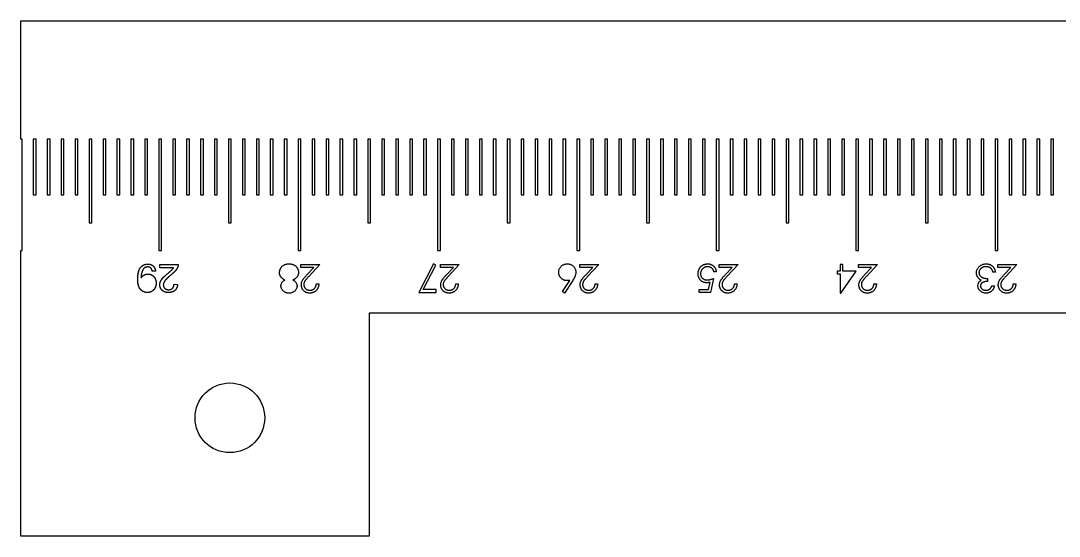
# Model space of a CAD drawing. Header units: millimetres. Extents: x -301 to -1, y -28 to 8.
# Drawn here: x -301 to -226.5, y -28.5 to 8.5 of the extents above; entities that cross this region are included whole.
import ezdxf

# ---------------------------------------------------------------- set-up
doc = ezdxf.new("R2010")
doc.units = ezdxf.units.MM
doc.layers.get('0').update_dxf_attribs({"linetype": 'CONTINUOUS'})

msp = doc.modelspace()

# ---------------------------------------------------------------- linework, layer by layer
for p, q in [((-291.328, -9.462), (-291.564, -9.484)), ((-291.028, -9.236), (-291.028, -9)), ((-291.028, -9), (-289.706, -9)), ((-290.047, -9.236), (-291.028, -9.236)), ((-280.897, -9.205), (-280.897, -9)), ((-280.897, -9), (-279.538, -9)), ((-279.967, -9.205), (-280.897, -9.205)), ((-280.467, -9.739), (-279.967, -9.205)), ((-279.538, -9), (-280.314, -9.828)), ((-270.897, -9.205), (-270.897, -9)), ((-270.897, -9), (-269.538, -9)), ((-269.967, -9.205), (-270.897, -9.205)), ((-270.467, -9.739), (-269.967, -9.205)), ((-269.538, -9), (-270.314, -9.828)), ((-260.897, -9.205), (-260.897, -9)), ((-260.897, -9), (-259.538, -9)), ((-259.967, -9.205), (-260.897, -9.205)), ((-260.467, -9.739), (-259.967, -9.205)), ((-259.538, -9), (-260.314, -9.828)), ((-251.103, -9.513), (-251.282, -9.513)), ((-250.897, -9.205), (-250.897, -9)), ((-250.897, -9), (-249.538, -9)), ((-249.967, -9.205), (-250.897, -9.205)), ((-250.467, -9.739), (-249.967, -9.205)), ((-249.538, -9), (-250.314, -9.828)), ((-240.897, -9.205), (-240.897, -9)), ((-240.897, -9), (-239.538, -9)), ((-239.967, -9.205), (-240.897, -9.205)), ((-240.467, -9.739), (-239.967, -9.205)), ((-239.538, -9), (-240.314, -9.828)), ((-231.077, -9.538), (-231.256, -9.538)), ((-230.897, -9.205), (-230.897, -9)), ((-230.897, -9), (-229.538, -9)), ((-229.967, -9.205), (-230.897, -9.205)), ((-230.467, -9.739), (-229.967, -9.205)), ((-229.538, -9), (-230.314, -9.828)), ((-290.005, -10.404), (-289.752, -10.43)), ((-279.795, -10.385), (-279.615, -10.385)), ((-269.795, -10.385), (-269.615, -10.385)), ((-262.138, -10.943), (-261.61, -10.135)), ((-261.403, -10.139), (-262, -11.051)), ((-259.795, -10.385), (-259.615, -10.385)), ((-251.653, -10.795), (-251.545, -10.269)), ((-251.308, -10), (-251.513, -11)), ((-249.795, -10.385), (-249.615, -10.385)), ((-239.795, -10.385), (-239.615, -10.385)), ((-231.641, -10), (-231.641, -10.205)), ((-229.795, -10.385), (-229.615, -10.385)), ((-262, -11.051), (-262.138, -10.943)), ((-252.333, -11), (-252.333, -10.795)), ((-252.333, -10.795), (-251.653, -10.795)), ((-251.513, -11), (-252.333, -11)), ((-231.333, -10.538), (-231.154, -10.538))]:
    msp.add_line(p, q)
for points in [[(-276, -12.5), (-276, -28.5), (-301, -28.5), (-301, -8), (-300.9, -8), (-300.9, 0), (-301, 0), (-301, 8.5), (-1, 8.5), (-1, 0), (-1.1, 0), (-1.1, -8), (-1, -8), (-1, -28.5), (-26, -28.5), (-26, -12.5)], [(-299.9, -4), (-299.9, 0), (-300.1, 0), (-300.1, -4)], [(-298.9, -4), (-298.9, 0), (-299.1, 0), (-299.1, -4)], [(-297.9, -4), (-297.9, 0), (-298.1, 0), (-298.1, -4)], [(-296.9, -4), (-296.9, 0), (-297.1, 0), (-297.1, -4)], [(-295.9, -6), (-295.9, 0), (-296.1, 0), (-296.1, -6)], [(-294.9, -4), (-294.9, 0), (-295.1, 0), (-295.1, -4)], [(-293.9, -4), (-293.9, 0), (-294.1, 0), (-294.1, -4)], [(-292.9, -4), (-292.9, 0), (-293.1, 0), (-293.1, -4)], [(-291.9, -4), (-291.9, 0), (-292.1, 0), (-292.1, -4)], [(-290.9, -8), (-290.9, 0), (-291.1, 0), (-291.1, -8)], [(-289.9, -4), (-289.9, 0), (-290.1, 0), (-290.1, -4)], [(-288.9, -4), (-288.9, 0), (-289.1, 0), (-289.1, -4)], [(-287.9, -4), (-287.9, 0), (-288.1, 0), (-288.1, -4)], [(-286.9, -4), (-286.9, 0), (-287.1, 0), (-287.1, -4)], [(-285.9, -6), (-285.9, 0), (-286.1, 0), (-286.1, -6)], [(-284.9, -4), (-284.9, 0), (-285.1, 0), (-285.1, -4)], [(-283.9, -4), (-283.9, 0), (-284.1, 0), (-284.1, -4)], [(-282.9, -4), (-282.9, 0), (-283.1, 0), (-283.1, -4)], [(-281.9, -4), (-281.9, 0), (-282.1, 0), (-282.1, -4)], [(-280.9, -8), (-280.9, 0), (-281.1, 0), (-281.1, -8)], [(-279.9, -4), (-279.9, 0), (-280.1, 0), (-280.1, -4)], [(-278.9, -4), (-278.9, 0), (-279.1, 0), (-279.1, -4)], [(-277.9, -4), (-277.9, 0), (-278.1, 0), (-278.1, -4)], [(-276.9, -4), (-276.9, 0), (-277.1, 0), (-277.1, -4)], [(-275.9, -6), (-275.9, 0), (-276.1, 0), (-276.1, -6)], [(-274.9, -4), (-274.9, 0), (-275.1, 0), (-275.1, -4)], [(-273.9, -4), (-273.9, 0), (-274.1, 0), (-274.1, -4)], [(-272.9, -4), (-272.9, 0), (-273.1, 0), (-273.1, -4)], [(-271.9, -4), (-271.9, 0), (-272.1, 0), (-272.1, -4)], [(-270.9, -8), (-270.9, 0), (-271.1, 0), (-271.1, -8)], [(-269.9, -4), (-269.9, 0), (-270.1, 0), (-270.1, -4)], [(-268.9, -4), (-268.9, 0), (-269.1, 0), (-269.1, -4)], [(-267.9, -4), (-267.9, 0), (-268.1, 0), (-268.1, -4)], [(-266.9, -4), (-266.9, 0), (-267.1, 0), (-267.1, -4)], [(-265.9, -6), (-265.9, 0), (-266.1, 0), (-266.1, -6)], [(-264.9, -4), (-264.9, 0), (-265.1, 0), (-265.1, -4)], [(-263.9, -4), (-263.9, 0), (-264.1, 0), (-264.1, -4)], [(-262.9, -4), (-262.9, 0), (-263.1, 0), (-263.1, -4)], [(-261.9, -4), (-261.9, 0), (-262.1, 0), (-262.1, -4)], [(-260.9, -8), (-260.9, 0), (-261.1, 0), (-261.1, -8)], [(-259.9, -4), (-259.9, 0), (-260.1, 0), (-260.1, -4)], [(-258.9, -4), (-258.9, 0), (-259.1, 0), (-259.1, -4)], [(-257.9, -4), (-257.9, 0), (-258.1, 0), (-258.1, -4)], [(-256.9, -4), (-256.9, 0), (-257.1, 0), (-257.1, -4)], [(-255.9, -6), (-255.9, 0), (-256.1, 0), (-256.1, -6)], [(-254.9, -4), (-254.9, 0), (-255.1, 0), (-255.1, -4)], [(-253.9, -4), (-253.9, 0), (-254.1, 0), (-254.1, -4)], [(-252.9, -4), (-252.9, 0), (-253.1, 0), (-253.1, -4)], [(-251.9, -4), (-251.9, 0), (-252.1, 0), (-252.1, -4)], [(-250.9, -8), (-250.9, 0), (-251.1, 0), (-251.1, -8)], [(-249.9, -4), (-249.9, 0), (-250.1, 0), (-250.1, -4)], [(-248.9, -4), (-248.9, 0), (-249.1, 0), (-249.1, -4)], [(-247.9, -4), (-247.9, 0), (-248.1, 0), (-248.1, -4)], [(-246.9, -4), (-246.9, 0), (-247.1, 0), (-247.1, -4)], [(-245.9, -6), (-245.9, 0), (-246.1, 0), (-246.1, -6)], [(-244.9, -4), (-244.9, 0), (-245.1, 0), (-245.1, -4)], [(-243.9, -4), (-243.9, 0), (-244.1, 0), (-244.1, -4)], [(-242.9, -4), (-242.9, 0), (-243.1, 0), (-243.1, -4)], [(-241.9, -4), (-241.9, 0), (-242.1, 0), (-242.1, -4)], [(-240.9, -8), (-240.9, 0), (-241.1, 0), (-241.1, -8)], [(-239.9, -4), (-239.9, 0), (-240.1, 0), (-240.1, -4)], [(-238.9, -4), (-238.9, 0), (-239.1, 0), (-239.1, -4)], [(-237.9, -4), (-237.9, 0), (-238.1, 0), (-238.1, -4)], [(-236.9, -4), (-236.9, 0), (-237.1, 0), (-237.1, -4)], [(-235.9, -6), (-235.9, 0), (-236.1, 0), (-236.1, -6)], [(-234.9, -4), (-234.9, 0), (-235.1, 0), (-235.1, -4)], [(-233.9, -4), (-233.9, 0), (-234.1, 0), (-234.1, -4)], [(-232.9, -4), (-232.9, 0), (-233.1, 0), (-233.1, -4)], [(-231.9, -4), (-231.9, 0), (-232.1, 0), (-232.1, -4)], [(-230.9, -8), (-230.9, 0), (-231.1, 0), (-231.1, -8)], [(-229.9, -4), (-229.9, 0), (-230.1, 0), (-230.1, -4)], [(-228.9, -4), (-228.9, 0), (-229.1, 0), (-229.1, -4)], [(-227.9, -4), (-227.9, 0), (-228.1, 0), (-228.1, -4)], [(-226.9, -4), (-226.9, 0), (-227.1, 0), (-227.1, -4)], [(-271.205, -11), (-271.205, -10.795), (-272.132, -10.795), (-271.23, -9.034), (-271.385, -8.949), (-272.436, -11)], [(-242.169, -11.051), (-241.077, -9.462), (-242.026, -9.462), (-242.026, -9), (-242.205, -9), (-242.205, -9.462), (-242.436, -9.462), (-242.436, -9.667), (-242.205, -9.667), (-242.205, -11.051)]]:
    msp.add_lwpolyline(points, close=True)
msp.add_circle((-286, -20), 2.5)
for points in [[(-292.606, -10.041), (-292.606, -9.658), (-292.523, -9.43)], [(-292.523, -9.43), (-292.44, -9.203), (-292.275, -9.085)], [(-292.325, -9.592), (-292.362, -9.739), (-292.362, -9.892)], [(-292.234, -9.358), (-292.288, -9.445), (-292.325, -9.592)], [(-292.275, -9.085), (-292.111, -8.966), (-291.89, -8.966)], [(-292.094, -9.22), (-292.179, -9.271), (-292.234, -9.358)], [(-292.159, -9.751), (-292.032, -9.678), (-291.883, -9.678)], [(-291.895, -9.168), (-292.009, -9.168), (-292.094, -9.22)], [(-291.679, -9.243), (-291.763, -9.168), (-291.895, -9.168)], [(-291.89, -8.966), (-291.655, -8.966), (-291.507, -9.096)], [(-291.883, -9.678), (-291.635, -9.678), (-291.463, -9.858)], [(-291.564, -9.484), (-291.594, -9.318), (-291.679, -9.243)], [(-291.507, -9.096), (-291.358, -9.226), (-291.328, -9.462)], [(-290.813, -9.973), (-290.699, -9.844), (-290.434, -9.621)], [(-290.434, -9.621), (-290.213, -9.435), (-290.151, -9.369)], [(-289.896, -9.437), (-290.007, -9.568), (-290.217, -9.739)], [(-290.151, -9.369), (-290.088, -9.303), (-290.047, -9.236)], [(-289.734, -9.171), (-289.785, -9.306), (-289.896, -9.437)], [(-289.706, -9), (-289.703, -9.089), (-289.734, -9.171)], [(-292.522, -10.604), (-292.606, -10.409), (-292.606, -10.041)], [(-292.362, -9.892), (-292.362, -9.909), (-292.361, -9.941)], [(-292.361, -9.941), (-292.287, -9.824), (-292.159, -9.751)], [(-291.291, -10.333), (-291.291, -10.637), (-291.47, -10.823)], [(-291.463, -9.858), (-291.291, -10.038), (-291.291, -10.333)], [(-291.025, -10.453), (-291.025, -10.333), (-290.976, -10.217)], [(-290.976, -10.217), (-290.927, -10.101), (-290.813, -9.973)], [(-290.658, -10.163), (-290.773, -10.319), (-290.773, -10.458)], [(-290.217, -9.739), (-290.543, -10.007), (-290.658, -10.163)], [(-290.112, -10.698), (-290.006, -10.592), (-290.005, -10.404)], [(-289.752, -10.43), (-289.778, -10.712), (-289.947, -10.86)], [(-292.277, -10.903), (-292.438, -10.798), (-292.522, -10.604)], [(-291.92, -11.008), (-292.115, -11.008), (-292.277, -10.903)], [(-291.47, -10.823), (-291.65, -11.008), (-291.92, -11.008)], [(-290.857, -10.849), (-291.025, -10.689), (-291.025, -10.453)], [(-290.402, -11.008), (-290.689, -11.008), (-290.857, -10.849)], [(-290.773, -10.458), (-290.773, -10.604), (-290.668, -10.705)], [(-290.668, -10.705), (-290.564, -10.805), (-290.396, -10.805)], [(-289.947, -10.86), (-290.116, -11.008), (-290.402, -11.008)], [(-290.396, -10.805), (-290.219, -10.805), (-290.112, -10.698)]]:
    msp.add_open_spline(points, degree=2)
for points, knots in [([(-282.436, -9.583), (-282.435, -9.563), (-282.435, -9.525), (-282.427, -9.469), (-282.416, -9.414), (-282.399, -9.361), (-282.377, -9.31), (-282.351, -9.261), (-282.321, -9.213), (-282.297, -9.183), (-282.284, -9.168)], [0, 0, 0, 0, 0.128158, 0.253673, 0.377325, 0.499385, 0.622918, 0.745839, 0.871395, 1, 1, 1, 1]), ([(-282.049, -10.114), (-282.066, -10.106), (-282.098, -10.089), (-282.143, -10.062), (-282.185, -10.034), (-282.223, -10.006), (-282.259, -9.976), (-282.29, -9.945), (-282.319, -9.914), (-282.344, -9.881), (-282.365, -9.848), (-282.384, -9.813), (-282.4, -9.778), (-282.413, -9.741), (-282.424, -9.703), (-282.431, -9.664), (-282.435, -9.623), (-282.436, -9.596), (-282.436, -9.583)], [0, 0, 0, 0, 0.079525, 0.1551, 0.22722, 0.295911, 0.362056, 0.42552, 0.485813, 0.544495, 0.60146, 0.657841, 0.713974, 0.769468, 0.82613, 0.882885, 0.940701, 1, 1, 1, 1]), ([(-282.284, -9.168), (-282.269, -9.151), (-282.237, -9.116), (-282.183, -9.071), (-282.123, -9.033), (-282.059, -9.002), (-281.989, -8.978), (-281.915, -8.961), (-281.836, -8.951), (-281.782, -8.949), (-281.754, -8.949)], [0, 0, 0, 0, 0.119283, 0.237093, 0.354796, 0.474576, 0.59746, 0.724926, 0.858883, 1, 1, 1, 1]), ([(-281.754, -8.949), (-281.727, -8.949), (-281.674, -8.951), (-281.598, -8.959), (-281.527, -8.975), (-281.461, -8.995), (-281.4, -9.022), (-281.345, -9.056), (-281.293, -9.095), (-281.248, -9.141), (-281.208, -9.189), (-281.173, -9.239), (-281.144, -9.291), (-281.119, -9.343), (-281.1, -9.397), (-281.087, -9.453), (-281.079, -9.509), (-281.077, -9.547), (-281.077, -9.566)], [0, 0, 0, 0, 0.078556, 0.152863, 0.22356, 0.290375, 0.355403, 0.418291, 0.480389, 0.543073, 0.604924, 0.664398, 0.721943, 0.778375, 0.83383, 0.888861, 0.944089, 1, 1, 1, 1]), ([(-281.077, -9.566), (-281.077, -9.58), (-281.078, -9.608), (-281.082, -9.649), (-281.09, -9.689), (-281.1, -9.728), (-281.113, -9.765), (-281.129, -9.802), (-281.148, -9.838), (-281.17, -9.873), (-281.195, -9.906), (-281.224, -9.939), (-281.256, -9.97), (-281.292, -10.001), (-281.332, -10.031), (-281.375, -10.06), (-281.422, -10.088), (-281.455, -10.105), (-281.472, -10.114)], [0, 0, 0, 0, 0.058854, 0.116315, 0.172675, 0.22878, 0.28458, 0.340257, 0.39663, 0.453507, 0.512318, 0.572648, 0.636022, 0.702363, 0.771483, 0.844184, 0.92007, 1, 1, 1, 1]), ([(-262.41, -9.561), (-262.409, -9.533), (-262.408, -9.478), (-262.392, -9.398), (-262.367, -9.322), (-262.332, -9.25), (-262.288, -9.184), (-262.234, -9.125), (-262.173, -9.073), (-262.103, -9.029), (-262.029, -8.993), (-261.95, -8.968), (-261.869, -8.952), (-261.813, -8.95), (-261.785, -8.949)], [0, 0, 0, 0, 0.085948, 0.169125, 0.250399, 0.33229, 0.413364, 0.494172, 0.576022, 0.660757, 0.745783, 0.830044, 0.914028, 1, 1, 1, 1]), ([(-261.817, -10.154), (-261.837, -10.153), (-261.877, -10.152), (-261.936, -10.144), (-261.992, -10.131), (-262.046, -10.112), (-262.098, -10.088), (-262.147, -10.058), (-262.194, -10.023), (-262.238, -9.983), (-262.278, -9.94), (-262.314, -9.893), (-262.344, -9.844), (-262.368, -9.792), (-262.387, -9.738), (-262.4, -9.681), (-262.409, -9.622), (-262.41, -9.582), (-262.41, -9.561)], [0, 0, 0, 0, 0.065231, 0.128405, 0.190067, 0.250943, 0.311546, 0.372863, 0.435024, 0.499072, 0.563091, 0.62551, 0.68668, 0.747283, 0.808563, 0.870742, 0.934341, 1, 1, 1, 1]), ([(-261.785, -8.949), (-261.758, -8.95), (-261.705, -8.951), (-261.627, -8.967), (-261.551, -8.992), (-261.48, -9.026), (-261.413, -9.07), (-261.354, -9.122), (-261.301, -9.182), (-261.258, -9.25), (-261.224, -9.323), (-261.198, -9.399), (-261.183, -9.477), (-261.181, -9.531), (-261.179, -9.558)], [0, 0, 0, 0, 0.084335, 0.167052, 0.249566, 0.33274, 0.415915, 0.497828, 0.580373, 0.6646, 0.749467, 0.83251, 0.915639, 1, 1, 1, 1]), ([(-261.179, -9.558), (-261.18, -9.578), (-261.182, -9.62), (-261.191, -9.684), (-261.207, -9.749), (-261.224, -9.804), (-261.242, -9.85), (-261.257, -9.886), (-261.276, -9.924), (-261.297, -9.964), (-261.32, -10.005), (-261.345, -10.048), (-261.373, -10.093), (-261.393, -10.123), (-261.403, -10.139)], [0, 0, 0, 0, 0.097818, 0.199726, 0.305276, 0.415811, 0.474472, 0.537274, 0.603657, 0.674299, 0.749834, 0.828598, 0.912378, 1, 1, 1, 1]), ([(-252.41, -9.653), (-252.41, -9.637), (-252.409, -9.605), (-252.405, -9.557), (-252.398, -9.51), (-252.388, -9.464), (-252.375, -9.419), (-252.359, -9.375), (-252.34, -9.332), (-252.319, -9.29), (-252.296, -9.25), (-252.27, -9.212), (-252.242, -9.177), (-252.212, -9.144), (-252.18, -9.113), (-252.146, -9.085), (-252.11, -9.059), (-252.072, -9.036), (-252.033, -9.015), (-251.991, -8.998), (-251.949, -8.983), (-251.904, -8.97), (-251.859, -8.961), (-251.811, -8.954), (-251.763, -8.949), (-251.729, -8.949), (-251.713, -8.949)], [0, 0, 0, 0, 0.044014, 0.087434, 0.130118, 0.172554, 0.214555, 0.256298, 0.298438, 0.340849, 0.382715, 0.423924, 0.464246, 0.504074, 0.543862, 0.583567, 0.623094, 0.663229, 0.703551, 0.743938, 0.784541, 0.82575, 0.867757, 0.910745, 0.954914, 1, 1, 1, 1]), ([(-251.781, -10.308), (-251.803, -10.307), (-251.847, -10.306), (-251.911, -10.297), (-251.973, -10.283), (-252.031, -10.263), (-252.086, -10.237), (-252.138, -10.205), (-252.187, -10.168), (-252.233, -10.124), (-252.275, -10.077), (-252.311, -10.026), (-252.342, -9.972), (-252.367, -9.915), (-252.387, -9.854), (-252.4, -9.79), (-252.409, -9.723), (-252.41, -9.677), (-252.41, -9.653)], [0, 0, 0, 0, 0.065808, 0.129394, 0.190894, 0.251281, 0.310815, 0.370371, 0.430768, 0.492881, 0.555104, 0.616067, 0.677256, 0.73826, 0.800762, 0.864778, 0.931045, 1, 1, 1, 1]), ([(-251.723, -9.154), (-251.74, -9.154), (-251.774, -9.155), (-251.824, -9.162), (-251.871, -9.173), (-251.917, -9.19), (-251.962, -9.21), (-252.003, -9.235), (-252.044, -9.265), (-252.082, -9.298), (-252.117, -9.335), (-252.147, -9.375), (-252.173, -9.417), (-252.194, -9.462), (-252.211, -9.508), (-252.222, -9.557), (-252.229, -9.608), (-252.23, -9.643), (-252.231, -9.661)], [0, 0, 0, 0, 0.0642073, 0.1264247, 0.1876803, 0.2482164, 0.3083051, 0.369661, 0.4316986, 0.4959469, 0.559758, 0.6222954, 0.6839106, 0.7450924, 0.8067402, 0.8690866, 0.93329, 1, 1, 1, 1]), ([(-252.231, -9.661), (-252.23, -9.677), (-252.23, -9.709), (-252.224, -9.754), (-252.213, -9.798), (-252.199, -9.839), (-252.18, -9.878), (-252.158, -9.915), (-252.131, -9.949), (-252.1, -9.981), (-252.066, -10.01), (-252.028, -10.034), (-251.988, -10.055), (-251.946, -10.073), (-251.9, -10.086), (-251.852, -10.096), (-251.801, -10.101), (-251.766, -10.102), (-251.748, -10.103)], [0, 0, 0, 0, 0.065351, 0.127916, 0.18836, 0.247216, 0.30563, 0.36377, 0.422661, 0.482687, 0.5433, 0.604118, 0.664965, 0.727413, 0.791468, 0.858055, 0.927037, 1, 1, 1, 1]), ([(-251.282, -9.513), (-251.286, -9.494), (-251.295, -9.457), (-251.314, -9.406), (-251.336, -9.36), (-251.363, -9.319), (-251.396, -9.283), (-251.433, -9.251), (-251.474, -9.223), (-251.52, -9.199), (-251.568, -9.178), (-251.619, -9.165), (-251.671, -9.155), (-251.706, -9.154), (-251.723, -9.154)], [0, 0, 0, 0, 0.094687, 0.181994, 0.264377, 0.34218, 0.418618, 0.496509, 0.577369, 0.661511, 0.746733, 0.831258, 0.915206, 1, 1, 1, 1]), ([(-251.713, -8.949), (-251.693, -8.949), (-251.654, -8.95), (-251.596, -8.958), (-251.541, -8.97), (-251.488, -8.987), (-251.438, -9.009), (-251.39, -9.037), (-251.344, -9.068), (-251.301, -9.105), (-251.262, -9.146), (-251.227, -9.19), (-251.195, -9.237), (-251.168, -9.286), (-251.145, -9.339), (-251.127, -9.394), (-251.112, -9.452), (-251.106, -9.492), (-251.103, -9.513)], [0, 0, 0, 0, 0.065421, 0.128708, 0.190236, 0.250724, 0.310637, 0.370766, 0.431615, 0.493523, 0.555883, 0.617342, 0.678668, 0.740711, 0.802985, 0.866803, 0.932347, 1, 1, 1, 1]), ([(-232.436, -9.594), (-232.435, -9.566), (-232.433, -9.51), (-232.415, -9.428), (-232.386, -9.347), (-232.346, -9.27), (-232.297, -9.198), (-232.238, -9.133), (-232.171, -9.077), (-232.097, -9.031), (-232.016, -8.994), (-231.929, -8.968), (-231.838, -8.951), (-231.776, -8.95), (-231.744, -8.949)], [0, 0, 0, 0, 0.079648, 0.158922, 0.239619, 0.322609, 0.406035, 0.487602, 0.569685, 0.653036, 0.737436, 0.822478, 0.909748, 1, 1, 1, 1]), ([(-232.317, -9.95), (-232.326, -9.936), (-232.345, -9.91), (-232.369, -9.868), (-232.39, -9.826), (-232.407, -9.782), (-232.42, -9.736), (-232.429, -9.69), (-232.435, -9.643), (-232.435, -9.61), (-232.436, -9.594)], [0, 0, 0, 0, 0.1281355, 0.2541727, 0.3781116, 0.5017123, 0.6239863, 0.7470956, 0.8728746, 1, 1, 1, 1]), ([(-231.747, -9.154), (-231.766, -9.154), (-231.803, -9.155), (-231.856, -9.161), (-231.907, -9.17), (-231.954, -9.185), (-231.999, -9.202), (-232.041, -9.224), (-232.081, -9.25), (-232.117, -9.28), (-232.149, -9.312), (-232.178, -9.346), (-232.202, -9.381), (-232.222, -9.417), (-232.238, -9.455), (-232.248, -9.495), (-232.256, -9.535), (-232.256, -9.563), (-232.256, -9.577)], [0, 0, 0, 0, 0.076072, 0.148752, 0.218403, 0.28576, 0.350598, 0.414964, 0.478069, 0.541761, 0.60435, 0.664075, 0.721464, 0.777587, 0.832644, 0.887844, 0.94346, 1, 1, 1, 1]), ([(-232.256, -9.577), (-232.256, -9.596), (-232.254, -9.633), (-232.24, -9.687), (-232.219, -9.74), (-232.188, -9.79), (-232.151, -9.836), (-232.107, -9.877), (-232.057, -9.911), (-232.01, -9.935), (-231.969, -9.951), (-231.934, -9.961), (-231.895, -9.97), (-231.852, -9.979), (-231.805, -9.986), (-231.754, -9.992), (-231.699, -9.997), (-231.661, -9.999), (-231.641, -10)], [0, 0, 0, 0, 0.0669092, 0.1334854, 0.2010351, 0.2712343, 0.34288, 0.4138361, 0.4859766, 0.5602296, 0.5998842, 0.6440548, 0.6918919, 0.7446875, 0.8014918, 0.8628577, 0.9293284, 1, 1, 1, 1]), ([(-231.413, -9.262), (-231.424, -9.253), (-231.447, -9.236), (-231.483, -9.214), (-231.521, -9.195), (-231.562, -9.181), (-231.605, -9.168), (-231.651, -9.16), (-231.698, -9.155), (-231.731, -9.154), (-231.747, -9.154)], [0, 0, 0, 0, 0.118271, 0.236178, 0.355663, 0.475904, 0.600127, 0.728608, 0.861313, 1, 1, 1, 1]), ([(-231.744, -8.949), (-231.723, -8.949), (-231.681, -8.95), (-231.619, -8.957), (-231.56, -8.969), (-231.503, -8.985), (-231.45, -9.006), (-231.399, -9.032), (-231.351, -9.063), (-231.305, -9.098), (-231.263, -9.138), (-231.225, -9.182), (-231.19, -9.231), (-231.16, -9.284), (-231.133, -9.341), (-231.11, -9.403), (-231.091, -9.469), (-231.082, -9.515), (-231.077, -9.538)], [0, 0, 0, 0, 0.065541, 0.128963, 0.190377, 0.250092, 0.308548, 0.366398, 0.424542, 0.48317, 0.542243, 0.601739, 0.662506, 0.724856, 0.789128, 0.856346, 0.926295, 1, 1, 1, 1]), ([(-231.256, -9.538), (-231.261, -9.523), (-231.27, -9.493), (-231.286, -9.45), (-231.303, -9.41), (-231.322, -9.374), (-231.342, -9.341), (-231.364, -9.312), (-231.387, -9.285), (-231.405, -9.269), (-231.413, -9.262)], [0, 0, 0, 0, 0.14977, 0.291316, 0.425966, 0.55216, 0.671527, 0.786122, 0.895325, 1, 1, 1, 1]), ([(-282.333, -10.532), (-282.333, -10.511), (-282.331, -10.468), (-282.317, -10.406), (-282.295, -10.348), (-282.263, -10.293), (-282.223, -10.242), (-282.173, -10.195), (-282.115, -10.152), (-282.072, -10.127), (-282.049, -10.114)], [0, 0, 0, 0, 0.121904, 0.239413, 0.35541, 0.472091, 0.592859, 0.718703, 0.854892, 1, 1, 1, 1]), ([(-281.472, -10.114), (-281.448, -10.127), (-281.403, -10.151), (-281.344, -10.196), (-281.293, -10.245), (-281.252, -10.299), (-281.219, -10.355), (-281.197, -10.414), (-281.182, -10.475), (-281.18, -10.517), (-281.179, -10.538)], [0, 0, 0, 0, 0.14586, 0.282426, 0.41085, 0.535029, 0.654701, 0.770133, 0.884556, 1, 1, 1, 1]), ([(-280.872, -10.457), (-280.871, -10.429), (-280.869, -10.374), (-280.853, -10.293), (-280.827, -10.214), (-280.796, -10.151), (-280.765, -10.1), (-280.737, -10.058), (-280.704, -10.012), (-280.666, -9.964), (-280.623, -9.912), (-280.576, -9.857), (-280.523, -9.799), (-280.486, -9.76), (-280.467, -9.739)], [0, 0, 0, 0, 0.098702, 0.195672, 0.292422, 0.391343, 0.444462, 0.504229, 0.570352, 0.642546, 0.722288, 0.807921, 0.90047, 1, 1, 1, 1]), ([(-280.314, -9.828), (-280.333, -9.847), (-280.369, -9.885), (-280.421, -9.941), (-280.467, -9.992), (-280.508, -10.039), (-280.543, -10.083), (-280.574, -10.122), (-280.6, -10.158), (-280.627, -10.199), (-280.653, -10.25), (-280.676, -10.312), (-280.69, -10.376), (-280.691, -10.419), (-280.692, -10.441)], [0, 0, 0, 0, 0.110803, 0.212829, 0.306101, 0.390647, 0.466924, 0.534481, 0.593587, 0.644557, 0.7362, 0.825024, 0.911986, 1, 1, 1, 1]), ([(-279.615, -10.385), (-279.617, -10.408), (-279.619, -10.455), (-279.63, -10.523), (-279.645, -10.589), (-279.667, -10.65), (-279.694, -10.709), (-279.726, -10.764), (-279.765, -10.816), (-279.808, -10.864), (-279.855, -10.908), (-279.906, -10.947), (-279.96, -10.979), (-280.016, -11.006), (-280.075, -11.026), (-280.137, -11.041), (-280.201, -11.05), (-280.245, -11.051), (-280.268, -11.051)], [0, 0, 0, 0, 0.068791, 0.135103, 0.198979, 0.261904, 0.323495, 0.385195, 0.446969, 0.509765, 0.572251, 0.633405, 0.693251, 0.752583, 0.812579, 0.873275, 0.93555, 1, 1, 1, 1]), ([(-280.258, -10.846), (-280.243, -10.846), (-280.212, -10.845), (-280.167, -10.839), (-280.124, -10.83), (-280.083, -10.816), (-280.044, -10.8), (-280.007, -10.779), (-279.972, -10.754), (-279.939, -10.725), (-279.909, -10.694), (-279.882, -10.658), (-279.859, -10.62), (-279.839, -10.579), (-279.822, -10.535), (-279.81, -10.487), (-279.8, -10.437), (-279.797, -10.402), (-279.795, -10.385)], [0, 0, 0, 0, 0.064439, 0.126547, 0.186887, 0.245878, 0.304041, 0.362191, 0.420976, 0.48066, 0.5406, 0.600689, 0.661936, 0.724443, 0.789038, 0.856314, 0.926352, 1, 1, 1, 1]), ([(-270.872, -10.457), (-270.871, -10.429), (-270.869, -10.374), (-270.853, -10.293), (-270.827, -10.214), (-270.796, -10.151), (-270.765, -10.1), (-270.737, -10.058), (-270.704, -10.012), (-270.666, -9.964), (-270.623, -9.912), (-270.576, -9.857), (-270.523, -9.799), (-270.486, -9.76), (-270.467, -9.739)], [0, 0, 0, 0, 0.098702, 0.195672, 0.292422, 0.391343, 0.444462, 0.504229, 0.570352, 0.642546, 0.722288, 0.807921, 0.90047, 1, 1, 1, 1]), ([(-270.314, -9.828), (-270.333, -9.847), (-270.369, -9.885), (-270.421, -9.941), (-270.467, -9.992), (-270.508, -10.039), (-270.543, -10.083), (-270.574, -10.122), (-270.6, -10.158), (-270.627, -10.199), (-270.653, -10.25), (-270.676, -10.312), (-270.69, -10.376), (-270.691, -10.419), (-270.692, -10.441)], [0, 0, 0, 0, 0.110803, 0.212829, 0.306101, 0.390647, 0.466924, 0.534481, 0.593587, 0.644557, 0.7362, 0.825024, 0.911986, 1, 1, 1, 1]), ([(-269.615, -10.385), (-269.617, -10.408), (-269.619, -10.455), (-269.63, -10.523), (-269.645, -10.589), (-269.667, -10.65), (-269.694, -10.709), (-269.726, -10.764), (-269.765, -10.816), (-269.808, -10.864), (-269.855, -10.908), (-269.906, -10.947), (-269.96, -10.979), (-270.016, -11.006), (-270.075, -11.026), (-270.137, -11.041), (-270.201, -11.05), (-270.245, -11.051), (-270.268, -11.051)], [0, 0, 0, 0, 0.068791, 0.135103, 0.198979, 0.261904, 0.323495, 0.385195, 0.446969, 0.509765, 0.572251, 0.633405, 0.693251, 0.752583, 0.812579, 0.873275, 0.93555, 1, 1, 1, 1]), ([(-270.258, -10.846), (-270.243, -10.846), (-270.212, -10.845), (-270.167, -10.839), (-270.124, -10.83), (-270.083, -10.816), (-270.044, -10.8), (-270.007, -10.779), (-269.972, -10.754), (-269.939, -10.725), (-269.909, -10.694), (-269.882, -10.658), (-269.859, -10.62), (-269.839, -10.579), (-269.822, -10.535), (-269.81, -10.487), (-269.8, -10.437), (-269.797, -10.402), (-269.795, -10.385)], [0, 0, 0, 0, 0.064439, 0.126547, 0.186887, 0.245878, 0.304041, 0.362191, 0.420976, 0.48066, 0.5406, 0.600689, 0.661936, 0.724443, 0.789038, 0.856314, 0.926352, 1, 1, 1, 1]), ([(-261.61, -10.135), (-261.645, -10.14), (-261.714, -10.151), (-261.783, -10.153), (-261.817, -10.154)], [0, 0, 0, 0, 0.5126593, 1, 1, 1, 1]), ([(-260.872, -10.457), (-260.871, -10.429), (-260.869, -10.374), (-260.853, -10.293), (-260.827, -10.214), (-260.796, -10.151), (-260.765, -10.1), (-260.737, -10.058), (-260.704, -10.012), (-260.666, -9.964), (-260.623, -9.912), (-260.576, -9.857), (-260.523, -9.799), (-260.486, -9.76), (-260.467, -9.739)], [0, 0, 0, 0, 0.098702, 0.195672, 0.292422, 0.391343, 0.444462, 0.504229, 0.570352, 0.642546, 0.722288, 0.807921, 0.90047, 1, 1, 1, 1]), ([(-260.314, -9.828), (-260.333, -9.847), (-260.369, -9.885), (-260.421, -9.941), (-260.467, -9.992), (-260.508, -10.039), (-260.543, -10.083), (-260.574, -10.122), (-260.6, -10.158), (-260.627, -10.199), (-260.653, -10.25), (-260.676, -10.312), (-260.69, -10.376), (-260.691, -10.419), (-260.692, -10.441)], [0, 0, 0, 0, 0.110803, 0.212829, 0.306101, 0.390647, 0.466924, 0.534481, 0.593587, 0.644557, 0.7362, 0.825024, 0.911986, 1, 1, 1, 1]), ([(-259.615, -10.385), (-259.617, -10.408), (-259.619, -10.455), (-259.63, -10.523), (-259.645, -10.589), (-259.667, -10.65), (-259.694, -10.709), (-259.726, -10.764), (-259.765, -10.816), (-259.808, -10.864), (-259.855, -10.908), (-259.906, -10.947), (-259.96, -10.979), (-260.016, -11.006), (-260.075, -11.026), (-260.137, -11.041), (-260.201, -11.05), (-260.245, -11.051), (-260.268, -11.051)], [0, 0, 0, 0, 0.068791, 0.135103, 0.198979, 0.261904, 0.323495, 0.385195, 0.446969, 0.509765, 0.572251, 0.633405, 0.693251, 0.752583, 0.812579, 0.873275, 0.93555, 1, 1, 1, 1]), ([(-260.258, -10.846), (-260.243, -10.846), (-260.212, -10.845), (-260.167, -10.839), (-260.124, -10.83), (-260.083, -10.816), (-260.044, -10.8), (-260.007, -10.779), (-259.972, -10.754), (-259.939, -10.725), (-259.909, -10.694), (-259.882, -10.658), (-259.859, -10.62), (-259.839, -10.579), (-259.822, -10.535), (-259.81, -10.487), (-259.8, -10.437), (-259.797, -10.402), (-259.795, -10.385)], [0, 0, 0, 0, 0.064439, 0.126547, 0.186887, 0.245878, 0.304041, 0.362191, 0.420976, 0.48066, 0.5406, 0.600689, 0.661936, 0.724443, 0.789038, 0.856314, 0.926352, 1, 1, 1, 1]), ([(-251.545, -10.269), (-251.566, -10.275), (-251.607, -10.286), (-251.668, -10.299), (-251.725, -10.306), (-251.763, -10.307), (-251.781, -10.308)], [0, 0, 0, 0, 0.2750684, 0.5329015, 0.7739735, 1, 1, 1, 1]), ([(-251.748, -10.103), (-251.733, -10.102), (-251.701, -10.102), (-251.652, -10.097), (-251.6, -10.088), (-251.546, -10.077), (-251.49, -10.063), (-251.431, -10.045), (-251.37, -10.024), (-251.329, -10.008), (-251.308, -10)], [0, 0, 0, 0, 0.102203, 0.211023, 0.3251, 0.446502, 0.573788, 0.708901, 0.850358, 1, 1, 1, 1]), ([(-250.872, -10.457), (-250.871, -10.429), (-250.869, -10.374), (-250.853, -10.293), (-250.827, -10.214), (-250.796, -10.151), (-250.765, -10.1), (-250.737, -10.058), (-250.704, -10.012), (-250.666, -9.964), (-250.623, -9.912), (-250.576, -9.857), (-250.523, -9.799), (-250.486, -9.76), (-250.467, -9.739)], [0, 0, 0, 0, 0.098702, 0.195672, 0.292422, 0.391343, 0.444462, 0.504229, 0.570352, 0.642546, 0.722288, 0.807921, 0.90047, 1, 1, 1, 1]), ([(-250.314, -9.828), (-250.333, -9.847), (-250.369, -9.885), (-250.421, -9.941), (-250.467, -9.992), (-250.508, -10.039), (-250.543, -10.083), (-250.574, -10.122), (-250.6, -10.158), (-250.627, -10.199), (-250.653, -10.25), (-250.676, -10.312), (-250.69, -10.376), (-250.691, -10.419), (-250.692, -10.441)], [0, 0, 0, 0, 0.110803, 0.212829, 0.306101, 0.390647, 0.466924, 0.534481, 0.593587, 0.644557, 0.7362, 0.825024, 0.911986, 1, 1, 1, 1]), ([(-249.615, -10.385), (-249.617, -10.408), (-249.619, -10.455), (-249.63, -10.523), (-249.645, -10.589), (-249.667, -10.65), (-249.694, -10.709), (-249.726, -10.764), (-249.765, -10.816), (-249.808, -10.864), (-249.855, -10.908), (-249.906, -10.947), (-249.96, -10.979), (-250.016, -11.006), (-250.075, -11.026), (-250.137, -11.041), (-250.201, -11.05), (-250.245, -11.051), (-250.268, -11.051)], [0, 0, 0, 0, 0.068791, 0.135103, 0.198979, 0.261904, 0.323495, 0.385195, 0.446969, 0.509765, 0.572251, 0.633405, 0.693251, 0.752583, 0.812579, 0.873275, 0.93555, 1, 1, 1, 1]), ([(-250.258, -10.846), (-250.243, -10.846), (-250.212, -10.845), (-250.167, -10.839), (-250.124, -10.83), (-250.083, -10.816), (-250.044, -10.8), (-250.007, -10.779), (-249.972, -10.754), (-249.939, -10.725), (-249.909, -10.694), (-249.882, -10.658), (-249.859, -10.62), (-249.839, -10.579), (-249.822, -10.535), (-249.81, -10.487), (-249.8, -10.437), (-249.797, -10.402), (-249.795, -10.385)], [0, 0, 0, 0, 0.064439, 0.126547, 0.186887, 0.245878, 0.304041, 0.362191, 0.420976, 0.48066, 0.5406, 0.600689, 0.661936, 0.724443, 0.789038, 0.856314, 0.926352, 1, 1, 1, 1]), ([(-240.872, -10.457), (-240.871, -10.429), (-240.869, -10.374), (-240.853, -10.293), (-240.827, -10.214), (-240.796, -10.151), (-240.765, -10.1), (-240.737, -10.058), (-240.704, -10.012), (-240.666, -9.964), (-240.623, -9.912), (-240.576, -9.857), (-240.523, -9.799), (-240.486, -9.76), (-240.467, -9.739)], [0, 0, 0, 0, 0.098702, 0.195672, 0.292422, 0.391343, 0.444462, 0.504229, 0.570352, 0.642546, 0.722288, 0.807921, 0.90047, 1, 1, 1, 1]), ([(-240.314, -9.828), (-240.333, -9.847), (-240.369, -9.885), (-240.421, -9.941), (-240.467, -9.992), (-240.508, -10.039), (-240.543, -10.083), (-240.574, -10.122), (-240.6, -10.158), (-240.627, -10.199), (-240.653, -10.25), (-240.676, -10.312), (-240.69, -10.376), (-240.691, -10.419), (-240.692, -10.441)], [0, 0, 0, 0, 0.110803, 0.212829, 0.306101, 0.390647, 0.466924, 0.534481, 0.593587, 0.644557, 0.7362, 0.825024, 0.911986, 1, 1, 1, 1]), ([(-239.615, -10.385), (-239.617, -10.408), (-239.619, -10.455), (-239.63, -10.523), (-239.645, -10.589), (-239.667, -10.65), (-239.694, -10.709), (-239.726, -10.764), (-239.765, -10.816), (-239.808, -10.864), (-239.855, -10.908), (-239.906, -10.947), (-239.96, -10.979), (-240.016, -11.006), (-240.075, -11.026), (-240.137, -11.041), (-240.201, -11.05), (-240.245, -11.051), (-240.268, -11.051)], [0, 0, 0, 0, 0.068791, 0.135103, 0.198979, 0.261904, 0.323495, 0.385195, 0.446969, 0.509765, 0.572251, 0.633405, 0.693251, 0.752583, 0.812579, 0.873275, 0.93555, 1, 1, 1, 1]), ([(-240.258, -10.846), (-240.243, -10.846), (-240.212, -10.845), (-240.167, -10.839), (-240.124, -10.83), (-240.083, -10.816), (-240.044, -10.8), (-240.007, -10.779), (-239.972, -10.754), (-239.939, -10.725), (-239.909, -10.694), (-239.882, -10.658), (-239.859, -10.62), (-239.839, -10.579), (-239.822, -10.535), (-239.81, -10.487), (-239.8, -10.437), (-239.797, -10.402), (-239.795, -10.385)], [0, 0, 0, 0, 0.064439, 0.126547, 0.186887, 0.245878, 0.304041, 0.362191, 0.420976, 0.48066, 0.5406, 0.600689, 0.661936, 0.724443, 0.789038, 0.856314, 0.926352, 1, 1, 1, 1]), ([(-232.333, -10.532), (-232.333, -10.511), (-232.331, -10.469), (-232.32, -10.409), (-232.302, -10.352), (-232.276, -10.298), (-232.243, -10.248), (-232.202, -10.201), (-232.155, -10.158), (-232.118, -10.133), (-232.1, -10.12)], [0, 0, 0, 0, 0.128068, 0.250608, 0.37063, 0.490072, 0.610375, 0.734313, 0.863217, 1, 1, 1, 1]), ([(-232.1, -10.12), (-232.121, -10.11), (-232.163, -10.09), (-232.221, -10.05), (-232.273, -10.004), (-232.302, -9.968), (-232.317, -9.95)], [0, 0, 0, 0, 0.25388, 0.503009, 0.750291, 1, 1, 1, 1]), ([(-231.641, -10.205), (-231.666, -10.206), (-231.714, -10.206), (-231.785, -10.216), (-231.853, -10.23), (-231.916, -10.251), (-231.973, -10.276), (-232.023, -10.304), (-232.065, -10.336), (-232.098, -10.371), (-232.123, -10.409), (-232.141, -10.449), (-232.152, -10.49), (-232.153, -10.518), (-232.154, -10.532)], [0, 0, 0, 0, 0.110166, 0.215787, 0.318027, 0.417574, 0.51165, 0.596162, 0.672935, 0.74367, 0.810677, 0.874059, 0.936696, 1, 1, 1, 1]), ([(-230.872, -10.457), (-230.871, -10.429), (-230.869, -10.374), (-230.853, -10.293), (-230.827, -10.214), (-230.796, -10.151), (-230.765, -10.1), (-230.737, -10.058), (-230.704, -10.012), (-230.666, -9.964), (-230.623, -9.912), (-230.576, -9.857), (-230.523, -9.799), (-230.486, -9.76), (-230.467, -9.739)], [0, 0, 0, 0, 0.098702, 0.195672, 0.292422, 0.391343, 0.444462, 0.504229, 0.570352, 0.642546, 0.722288, 0.807921, 0.90047, 1, 1, 1, 1]), ([(-230.314, -9.828), (-230.333, -9.847), (-230.369, -9.885), (-230.421, -9.941), (-230.467, -9.992), (-230.508, -10.039), (-230.543, -10.083), (-230.574, -10.122), (-230.6, -10.158), (-230.627, -10.199), (-230.653, -10.25), (-230.676, -10.312), (-230.69, -10.376), (-230.691, -10.419), (-230.692, -10.441)], [0, 0, 0, 0, 0.110803, 0.212829, 0.306101, 0.390647, 0.466924, 0.534481, 0.593587, 0.644557, 0.7362, 0.825024, 0.911986, 1, 1, 1, 1]), ([(-229.615, -10.385), (-229.617, -10.408), (-229.619, -10.455), (-229.63, -10.523), (-229.645, -10.589), (-229.667, -10.65), (-229.694, -10.709), (-229.726, -10.764), (-229.765, -10.816), (-229.808, -10.864), (-229.855, -10.908), (-229.906, -10.947), (-229.96, -10.979), (-230.016, -11.006), (-230.075, -11.026), (-230.137, -11.041), (-230.201, -11.05), (-230.245, -11.051), (-230.268, -11.051)], [0, 0, 0, 0, 0.068791, 0.135103, 0.198979, 0.261904, 0.323495, 0.385195, 0.446969, 0.509765, 0.572251, 0.633405, 0.693251, 0.752583, 0.812579, 0.873275, 0.93555, 1, 1, 1, 1]), ([(-230.258, -10.846), (-230.243, -10.846), (-230.212, -10.845), (-230.167, -10.839), (-230.124, -10.83), (-230.083, -10.816), (-230.044, -10.8), (-230.007, -10.779), (-229.972, -10.754), (-229.939, -10.725), (-229.909, -10.694), (-229.882, -10.658), (-229.859, -10.62), (-229.839, -10.579), (-229.822, -10.535), (-229.81, -10.487), (-229.8, -10.437), (-229.797, -10.402), (-229.795, -10.385)], [0, 0, 0, 0, 0.064439, 0.126547, 0.186887, 0.245878, 0.304041, 0.362191, 0.420976, 0.48066, 0.5406, 0.600689, 0.661936, 0.724443, 0.789038, 0.856314, 0.926352, 1, 1, 1, 1]), ([(-281.766, -11.051), (-281.791, -11.05), (-281.841, -11.049), (-281.915, -11.035), (-281.985, -11.013), (-282.053, -10.982), (-282.115, -10.944), (-282.17, -10.898), (-282.219, -10.846), (-282.259, -10.789), (-282.293, -10.728), (-282.316, -10.664), (-282.331, -10.599), (-282.332, -10.555), (-282.333, -10.532)], [0, 0, 0, 0, 0.08941, 0.176306, 0.262626, 0.349446, 0.435498, 0.518928, 0.601355, 0.684256, 0.765807, 0.844877, 0.92228, 1, 1, 1, 1]), ([(-281.179, -10.538), (-281.18, -10.559), (-281.182, -10.602), (-281.197, -10.666), (-281.222, -10.729), (-281.256, -10.79), (-281.298, -10.848), (-281.348, -10.899), (-281.406, -10.945), (-281.47, -10.983), (-281.539, -11.014), (-281.612, -11.035), (-281.688, -11.049), (-281.74, -11.05), (-281.766, -11.051)], [0, 0, 0, 0, 0.074058, 0.14887, 0.226668, 0.307735, 0.391157, 0.473929, 0.557928, 0.644989, 0.733364, 0.821092, 0.909287, 1, 1, 1, 1]), ([(-280.268, -11.051), (-280.29, -11.051), (-280.333, -11.05), (-280.396, -11.041), (-280.455, -11.028), (-280.512, -11.008), (-280.565, -10.983), (-280.615, -10.952), (-280.663, -10.917), (-280.705, -10.875), (-280.744, -10.83), (-280.778, -10.782), (-280.807, -10.733), (-280.831, -10.682), (-280.849, -10.628), (-280.862, -10.573), (-280.87, -10.515), (-280.871, -10.477), (-280.872, -10.457)], [0, 0, 0, 0, 0.0694755, 0.1365168, 0.2007888, 0.2638297, 0.325735, 0.3872907, 0.4495092, 0.5129678, 0.5762752, 0.6375801, 0.6979026, 0.7571721, 0.8165985, 0.8766532, 0.9372896, 1, 1, 1, 1]), ([(-280.692, -10.441), (-280.692, -10.454), (-280.691, -10.481), (-280.685, -10.521), (-280.675, -10.559), (-280.662, -10.595), (-280.644, -10.631), (-280.622, -10.664), (-280.596, -10.696), (-280.567, -10.727), (-280.535, -10.755), (-280.501, -10.779), (-280.465, -10.8), (-280.427, -10.817), (-280.387, -10.83), (-280.346, -10.839), (-280.303, -10.845), (-280.273, -10.846), (-280.258, -10.846)], [0, 0, 0, 0, 0.061965, 0.122122, 0.180988, 0.239933, 0.299906, 0.359989, 0.421776, 0.486576, 0.551535, 0.615018, 0.677259, 0.73973, 0.80305, 0.866495, 0.931973, 1, 1, 1, 1]), ([(-270.268, -11.051), (-270.29, -11.051), (-270.333, -11.05), (-270.396, -11.041), (-270.455, -11.028), (-270.512, -11.008), (-270.565, -10.983), (-270.615, -10.952), (-270.663, -10.917), (-270.705, -10.875), (-270.744, -10.83), (-270.778, -10.782), (-270.807, -10.733), (-270.831, -10.682), (-270.849, -10.628), (-270.862, -10.573), (-270.87, -10.515), (-270.871, -10.477), (-270.872, -10.457)], [0, 0, 0, 0, 0.0694755, 0.1365168, 0.2007888, 0.2638297, 0.325735, 0.3872907, 0.4495092, 0.5129678, 0.5762752, 0.6375801, 0.6979026, 0.7571721, 0.8165985, 0.8766532, 0.9372896, 1, 1, 1, 1]), ([(-270.692, -10.441), (-270.692, -10.454), (-270.691, -10.481), (-270.685, -10.521), (-270.675, -10.559), (-270.662, -10.595), (-270.644, -10.631), (-270.622, -10.664), (-270.596, -10.696), (-270.567, -10.727), (-270.535, -10.755), (-270.501, -10.779), (-270.465, -10.8), (-270.427, -10.817), (-270.387, -10.83), (-270.346, -10.839), (-270.303, -10.845), (-270.273, -10.846), (-270.258, -10.846)], [0, 0, 0, 0, 0.061965, 0.122122, 0.180988, 0.239933, 0.299906, 0.359989, 0.421776, 0.486576, 0.551535, 0.615018, 0.677259, 0.73973, 0.80305, 0.866495, 0.931973, 1, 1, 1, 1]), ([(-260.268, -11.051), (-260.29, -11.051), (-260.333, -11.05), (-260.396, -11.041), (-260.455, -11.028), (-260.512, -11.008), (-260.565, -10.983), (-260.615, -10.952), (-260.663, -10.917), (-260.705, -10.875), (-260.744, -10.83), (-260.778, -10.782), (-260.807, -10.733), (-260.831, -10.682), (-260.849, -10.628), (-260.862, -10.573), (-260.87, -10.515), (-260.871, -10.477), (-260.872, -10.457)], [0, 0, 0, 0, 0.0694755, 0.1365168, 0.2007888, 0.2638297, 0.325735, 0.3872907, 0.4495092, 0.5129678, 0.5762752, 0.6375801, 0.6979026, 0.7571721, 0.8165985, 0.8766532, 0.9372896, 1, 1, 1, 1]), ([(-260.692, -10.441), (-260.692, -10.454), (-260.691, -10.481), (-260.685, -10.521), (-260.675, -10.559), (-260.662, -10.595), (-260.644, -10.631), (-260.622, -10.664), (-260.596, -10.696), (-260.567, -10.727), (-260.535, -10.755), (-260.501, -10.779), (-260.465, -10.8), (-260.427, -10.817), (-260.387, -10.83), (-260.346, -10.839), (-260.303, -10.845), (-260.273, -10.846), (-260.258, -10.846)], [0, 0, 0, 0, 0.061965, 0.122122, 0.180988, 0.239933, 0.299906, 0.359989, 0.421776, 0.486576, 0.551535, 0.615018, 0.677259, 0.73973, 0.80305, 0.866495, 0.931973, 1, 1, 1, 1]), ([(-250.268, -11.051), (-250.29, -11.051), (-250.333, -11.05), (-250.396, -11.041), (-250.455, -11.028), (-250.512, -11.008), (-250.565, -10.983), (-250.615, -10.952), (-250.663, -10.917), (-250.705, -10.875), (-250.744, -10.83), (-250.778, -10.782), (-250.807, -10.733), (-250.831, -10.682), (-250.849, -10.628), (-250.862, -10.573), (-250.87, -10.515), (-250.871, -10.477), (-250.872, -10.457)], [0, 0, 0, 0, 0.0694755, 0.1365168, 0.2007888, 0.2638297, 0.325735, 0.3872907, 0.4495092, 0.5129678, 0.5762752, 0.6375801, 0.6979026, 0.7571721, 0.8165985, 0.8766532, 0.9372896, 1, 1, 1, 1]), ([(-250.692, -10.441), (-250.692, -10.454), (-250.691, -10.481), (-250.685, -10.521), (-250.675, -10.559), (-250.662, -10.595), (-250.644, -10.631), (-250.622, -10.664), (-250.596, -10.696), (-250.567, -10.727), (-250.535, -10.755), (-250.501, -10.779), (-250.465, -10.8), (-250.427, -10.817), (-250.387, -10.83), (-250.346, -10.839), (-250.303, -10.845), (-250.273, -10.846), (-250.258, -10.846)], [0, 0, 0, 0, 0.061965, 0.122122, 0.180988, 0.239933, 0.299906, 0.359989, 0.421776, 0.486576, 0.551535, 0.615018, 0.677259, 0.73973, 0.80305, 0.866495, 0.931973, 1, 1, 1, 1]), ([(-240.268, -11.051), (-240.29, -11.051), (-240.333, -11.05), (-240.396, -11.041), (-240.455, -11.028), (-240.512, -11.008), (-240.565, -10.983), (-240.615, -10.952), (-240.663, -10.917), (-240.705, -10.875), (-240.744, -10.83), (-240.778, -10.782), (-240.807, -10.733), (-240.831, -10.682), (-240.849, -10.628), (-240.862, -10.573), (-240.87, -10.515), (-240.871, -10.477), (-240.872, -10.457)], [0, 0, 0, 0, 0.069475, 0.136517, 0.200789, 0.26383, 0.325735, 0.387291, 0.449509, 0.512968, 0.576275, 0.63758, 0.697903, 0.757172, 0.816599, 0.876653, 0.93729, 1, 1, 1, 1]), ([(-240.692, -10.441), (-240.692, -10.454), (-240.691, -10.481), (-240.685, -10.521), (-240.675, -10.559), (-240.662, -10.595), (-240.644, -10.631), (-240.622, -10.664), (-240.596, -10.696), (-240.567, -10.727), (-240.535, -10.755), (-240.501, -10.779), (-240.465, -10.8), (-240.427, -10.817), (-240.387, -10.83), (-240.346, -10.839), (-240.303, -10.845), (-240.273, -10.846), (-240.258, -10.846)], [0, 0, 0, 0, 0.061965, 0.122122, 0.180988, 0.239933, 0.299906, 0.359989, 0.421776, 0.486576, 0.551535, 0.615018, 0.677259, 0.73973, 0.80305, 0.866495, 0.931973, 1, 1, 1, 1]), ([(-231.749, -11.051), (-231.775, -11.05), (-231.827, -11.049), (-231.903, -11.035), (-231.976, -11.012), (-232.046, -10.981), (-232.11, -10.943), (-232.168, -10.897), (-232.218, -10.845), (-232.259, -10.787), (-232.292, -10.726), (-232.316, -10.662), (-232.33, -10.597), (-232.332, -10.554), (-232.333, -10.532)], [0, 0, 0, 0, 0.0902542, 0.1785398, 0.266093, 0.354631, 0.4418862, 0.5257469, 0.6081136, 0.6901973, 0.7708215, 0.8483262, 0.9240117, 1, 1, 1, 1]), ([(-232.154, -10.532), (-232.154, -10.543), (-232.153, -10.564), (-232.147, -10.594), (-232.138, -10.623), (-232.126, -10.652), (-232.11, -10.679), (-232.09, -10.705), (-232.066, -10.73), (-232.04, -10.753), (-232.011, -10.775), (-231.979, -10.794), (-231.946, -10.81), (-231.911, -10.824), (-231.873, -10.834), (-231.834, -10.841), (-231.794, -10.845), (-231.766, -10.846), (-231.752, -10.846)], [0, 0, 0, 0, 0.055275, 0.109966, 0.163247, 0.218076, 0.273301, 0.330909, 0.390995, 0.454176, 0.518862, 0.583311, 0.648517, 0.715031, 0.782502, 0.852323, 0.924928, 1, 1, 1, 1]), ([(-231.752, -10.846), (-231.729, -10.845), (-231.684, -10.844), (-231.62, -10.83), (-231.561, -10.809), (-231.515, -10.783), (-231.481, -10.757), (-231.457, -10.735), (-231.434, -10.71), (-231.412, -10.681), (-231.39, -10.65), (-231.37, -10.616), (-231.351, -10.578), (-231.339, -10.552), (-231.333, -10.538)], [0, 0, 0, 0, 0.122712, 0.239685, 0.351816, 0.463766, 0.520818, 0.579448, 0.640604, 0.705298, 0.773634, 0.844669, 0.920057, 1, 1, 1, 1]), ([(-231.154, -10.538), (-231.159, -10.559), (-231.168, -10.598), (-231.188, -10.654), (-231.21, -10.707), (-231.236, -10.757), (-231.264, -10.803), (-231.296, -10.845), (-231.331, -10.884), (-231.37, -10.919), (-231.411, -10.95), (-231.454, -10.977), (-231.499, -11), (-231.545, -11.019), (-231.594, -11.033), (-231.644, -11.044), (-231.696, -11.05), (-231.731, -11.051), (-231.749, -11.051)], [0, 0, 0, 0, 0.072625, 0.141977, 0.208985, 0.273957, 0.336889, 0.398745, 0.460116, 0.520825, 0.580994, 0.640152, 0.698622, 0.757271, 0.816427, 0.876254, 0.937165, 1, 1, 1, 1]), ([(-230.268, -11.051), (-230.29, -11.051), (-230.333, -11.05), (-230.396, -11.041), (-230.455, -11.028), (-230.512, -11.008), (-230.565, -10.983), (-230.615, -10.952), (-230.663, -10.917), (-230.705, -10.875), (-230.744, -10.83), (-230.778, -10.782), (-230.807, -10.733), (-230.831, -10.682), (-230.849, -10.628), (-230.862, -10.573), (-230.87, -10.515), (-230.871, -10.477), (-230.872, -10.457)], [0, 0, 0, 0, 0.069475, 0.136517, 0.200789, 0.26383, 0.325735, 0.387291, 0.449509, 0.512968, 0.576275, 0.63758, 0.697903, 0.757172, 0.816599, 0.876653, 0.93729, 1, 1, 1, 1]), ([(-230.692, -10.441), (-230.692, -10.454), (-230.691, -10.481), (-230.685, -10.521), (-230.675, -10.559), (-230.662, -10.595), (-230.644, -10.631), (-230.622, -10.664), (-230.596, -10.696), (-230.567, -10.727), (-230.535, -10.755), (-230.501, -10.779), (-230.465, -10.8), (-230.427, -10.817), (-230.387, -10.83), (-230.346, -10.839), (-230.303, -10.845), (-230.273, -10.846), (-230.258, -10.846)], [0, 0, 0, 0, 0.061965, 0.122122, 0.180988, 0.239933, 0.299906, 0.359989, 0.421776, 0.486576, 0.551535, 0.615018, 0.677259, 0.73973, 0.80305, 0.866495, 0.931973, 1, 1, 1, 1])]:
    msp.add_open_spline(points, degree=3, knots=knots)

doc.saveas('drawing.dxf')
